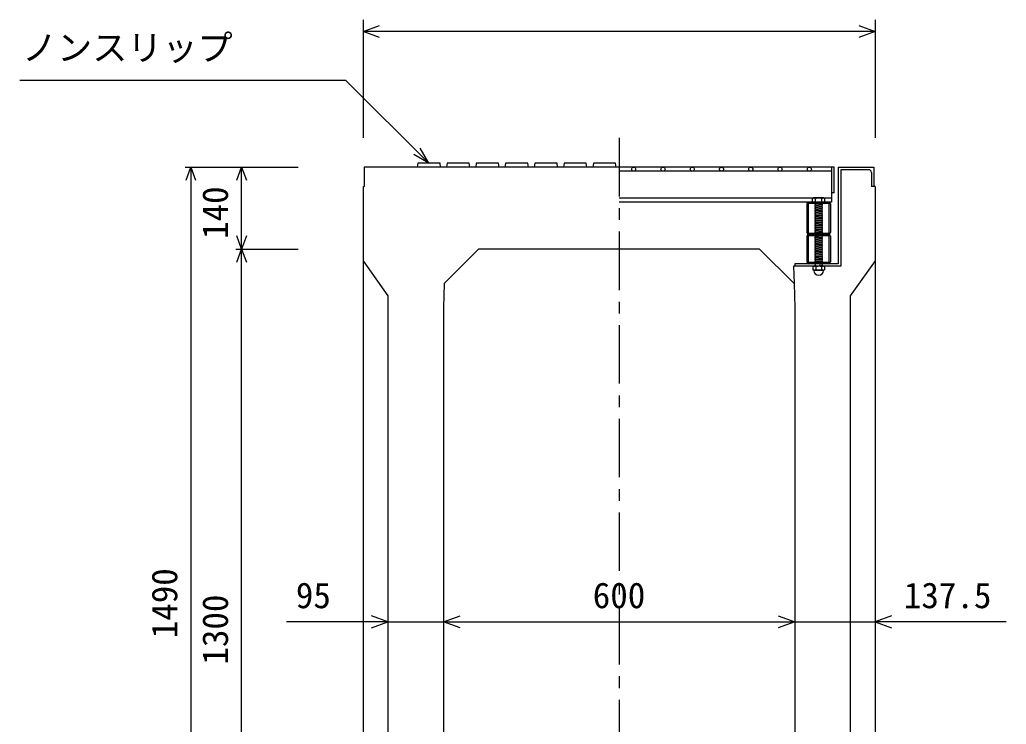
# Model space of a CAD drawing. Units: millimetres, scale not verified. Extents: x -16800 to 16800, y -5940 to 5940.
# Drawn here: x 5058 to 6743, y -1179 to 25 of the extents above; entities that cross this region are included whole.
import ezdxf
from ezdxf.enums import TextEntityAlignment as Align

# ---------------------------------------------------------------- set-up
doc = ezdxf.new("R2010")
doc.units = ezdxf.units.MM
doc.header["$LTSCALE"] = 20
doc.linetypes.add('CHAIN1', pattern=[8, 5, -1, 1, -1])
doc.linetypes.add('DOTTED', pattern=[1.75, 0.25, -1.5])
for name, color, linetype, lineweight in [('0-0_DIM', 7, 'Continuous', 25), ('0-2_HATCH', 6, 'Continuous', 25), ('0-5_OUTLINE', 3, 'Continuous', 25)]:
    doc.layers.add(name, color=color, linetype=linetype, lineweight=lineweight)
doc.styles.add('ＭＳ ゴシック', font='')
doc.styles.get('ＭＳ ゴシック').set_extended_font_data('MS Gothic')

msp = doc.modelspace()

# ---------------------------------------------------------------- linework, layer by layer
at = {"layer": '0-0_DIM'}
for p, q in [((5644.28, 25.08), (5644.28, -176.66)), ((6519.28, 25.08), (6519.28, -176.66)), ((6519.28, 5.08), (5644.28, 5.08)), ((5057.68, -77.95), (5614.57, -77.95)), ((5756.78, -220.16), (5614.57, -77.95)), ((5756.78, -220.16), (5741.78, -194.18)), ((5756.78, -220.16), (5730.8, -205.16)), ((5340.08, -226.66), (5533.41, -226.66)), ((5350.08, -226.66), (5350.08, -1716.66)), ((5436.75, -366.66), (5436.75, -226.66)), ((5426.75, -366.66), (5533.41, -366.66)), ((5436.75, -1666.66), (5436.75, -366.66)), ((5686.78, -1003.44), (5513.71, -1003.44)), ((5686.78, -1003.44), (5781.78, -1003.44)), ((5781.78, -1003.44), (6381.78, -1003.44)), ((6381.78, -1003.44), (6519.28, -1003.44)), ((6743.32, -1003.44), (6519.28, -1003.44))]:
    msp.add_line(p, q, dxfattribs=at)
at = {"layer": '0-0_DIM', "linetype": 'CHAIN1'}
msp.add_line((6081.78, -176.66), (6081.78, -2016.66), dxfattribs=at)
at = {"layer": '0-0_DIM'}
for points in [[(5672.51, -5.18), (5644.32, 5.08), (5672.51, 15.34)], [(6491.13, 15.34), (6519.32, 5.08), (6491.13, -5.18)], [(5341.87, -249.21), (5350.08, -226.66), (5358.29, -249.21)], [(5428.54, -249.21), (5436.75, -226.66), (5444.96, -249.21)], [(5444.96, -344.11), (5436.75, -366.66), (5428.54, -344.11)], [(5428.54, -389.21), (5436.75, -366.66), (5444.96, -389.21)], [(5658.59, -1013.7), (5686.78, -1003.44), (5658.59, -993.18)], [(5809.97, -1013.7), (5781.78, -1003.44), (5809.97, -993.18)], [(6353.59, -993.18), (6381.78, -1003.44), (6353.59, -1013.7)], [(6547.47, -993.18), (6519.28, -1003.44), (6547.47, -1013.7)]]:
    msp.add_lwpolyline(points, dxfattribs=at)
at = {"layer": '0-2_HATCH'}
for p, q in [((5776.78, -226.66), (5775.78, -220.16)), ((5826.78, -226.66), (5825.78, -220.16)), ((5876.78, -226.66), (5875.78, -220.16)), ((5926.78, -226.66), (5925.78, -220.16)), ((5976.78, -226.66), (5975.78, -220.16)), ((6026.78, -226.66), (6025.78, -220.16)), ((6076.78, -226.66), (6075.78, -220.16)), ((6449.28, -226.66), (6081.78, -226.66)), ((6444.78, -233.66), (6081.78, -233.66)), ((6444.78, -226.66), (6444.78, -286.66)), ((6449.28, -270.66), (6449.28, -226.66)), ((6456.28, -226.66), (6456.28, -391.66)), ((6460.78, -231.16), (6460.78, -396.16)), ((6508.28, -231.16), (6460.78, -231.16)), ((6512.78, -235.66), (6512.78, -259.66)), ((6517.28, -259.66), (6512.78, -259.66)), ((6413.6, -279.66), (6081.78, -279.66)), ((6414.28, -279.16), (6412.28, -280.66)), ((6412.28, -286.66), (6412.28, -280.66)), ((6412.61, -280.39), (6414.28, -279.16)), ((6431.28, -279.16), (6414.28, -279.16)), ((6417.28, -286.66), (6417.28, -280.66)), ((6428.28, -286.66), (6428.28, -280.66)), ((6432.96, -280.39), (6431.28, -279.16)), ((6444.78, -279.66), (6431.97, -279.66)), ((6433.28, -286.66), (6433.28, -280.66)), ((6449.28, -270.66), (6444.78, -270.66)), ((6444.78, -286.66), (6081.78, -286.66)), ((6402.78, -289.66), (6402.78, -338.66)), ((6439.78, -286.66), (6405.78, -286.66)), ((6433.28, -286.66), (6412.28, -286.66)), ((6416.28, -286.66), (6429.28, -286.66)), ((6416.28, -287.66), (6417.28, -286.66)), ((6417.28, -288.66), (6416.28, -287.66)), ((6429.28, -288.66), (6416.28, -289.66)), ((6416.28, -289.66), (6417.28, -288.66)), ((6417.28, -290.66), (6416.28, -289.66)), ((6416.28, -291.66), (6417.28, -290.66)), ((6429.28, -290.66), (6416.28, -291.66)), ((6417.28, -292.66), (6416.28, -291.66)), ((6416.28, -293.66), (6417.28, -292.66)), ((6429.28, -292.66), (6416.28, -293.66)), ((6417.28, -294.66), (6416.28, -293.66)), ((6416.28, -295.66), (6417.28, -294.66)), ((6429.28, -294.66), (6416.28, -295.66)), ((6417.28, -296.66), (6416.28, -295.66)), ((6416.28, -297.66), (6417.28, -296.66)), ((6429.28, -296.66), (6416.28, -297.66)), ((6417.28, -298.66), (6416.28, -297.66)), ((6429.28, -298.66), (6416.28, -299.66)), ((6416.28, -299.66), (6417.28, -298.66)), ((6429.28, -300.66), (6416.28, -301.66)), ((6417.28, -302.66), (6416.28, -301.66)), ((6429.28, -302.66), (6416.28, -303.66)), ((6416.28, -303.66), (6417.28, -302.66)), ((6428.28, -287.66), (6429.28, -286.66)), ((6429.28, -288.66), (6428.28, -287.66)), ((6428.28, -291.66), (6429.28, -290.66)), ((6429.28, -292.66), (6428.28, -291.66)), ((6428.28, -293.66), (6429.28, -292.66)), ((6429.28, -294.66), (6428.28, -293.66)), ((6428.28, -295.66), (6429.28, -294.66)), ((6429.28, -296.66), (6428.28, -295.66)), ((6428.28, -299.66), (6429.28, -298.66)), ((6429.28, -300.66), (6428.28, -299.66)), ((6428.28, -301.66), (6429.28, -300.66)), ((6429.28, -302.66), (6428.28, -301.66)), ((6428.28, -303.66), (6429.28, -302.66)), ((6442.78, -289.66), (6442.78, -338.66)), ((6417.28, -304.66), (6416.28, -303.66)), ((6429.28, -304.66), (6416.28, -305.66)), ((6416.28, -305.66), (6417.28, -304.66)), ((6417.28, -306.66), (6416.28, -305.66)), ((6429.28, -306.66), (6416.28, -307.66)), ((6416.28, -307.66), (6417.28, -306.66)), ((6417.28, -308.66), (6416.28, -307.66)), ((6429.28, -308.66), (6416.28, -309.66)), ((6416.28, -309.66), (6417.28, -308.66)), ((6417.28, -310.66), (6416.28, -309.66)), ((6429.28, -310.66), (6416.28, -311.66)), ((6416.28, -311.66), (6417.28, -310.66)), ((6417.28, -312.66), (6416.28, -311.66)), ((6429.28, -312.66), (6416.28, -313.66)), ((6416.28, -313.66), (6417.28, -312.66)), ((6417.28, -314.66), (6416.28, -313.66)), ((6429.28, -314.66), (6416.28, -315.66)), ((6416.28, -315.66), (6417.28, -314.66)), ((6417.28, -316.66), (6416.28, -315.66)), ((6429.28, -316.66), (6416.28, -317.66)), ((6416.28, -317.66), (6417.28, -316.66)), ((6417.28, -318.66), (6416.28, -317.66)), ((6429.28, -318.66), (6416.28, -319.66)), ((6416.28, -319.66), (6417.28, -318.66)), ((6417.28, -320.66), (6416.28, -319.66)), ((6428.28, -303.66), (6429.28, -304.66)), ((6428.28, -305.66), (6429.28, -304.66)), ((6428.28, -305.66), (6429.28, -306.66)), ((6428.28, -307.66), (6429.28, -306.66)), ((6428.28, -307.66), (6429.28, -308.66)), ((6428.28, -309.66), (6429.28, -308.66)), ((6428.28, -309.66), (6429.28, -310.66)), ((6428.28, -311.66), (6429.28, -310.66)), ((6428.28, -311.66), (6429.28, -312.66)), ((6428.28, -313.66), (6429.28, -312.66)), ((6428.28, -313.66), (6429.28, -314.66)), ((6428.28, -315.66), (6429.28, -314.66)), ((6428.28, -315.66), (6429.28, -316.66)), ((6428.28, -317.66), (6429.28, -316.66)), ((6428.28, -317.66), (6429.28, -318.66)), ((6428.28, -319.66), (6429.28, -318.66)), ((6428.28, -319.66), (6429.28, -320.66)), ((6429.28, -320.66), (6416.28, -321.66)), ((6416.28, -321.66), (6417.28, -320.66)), ((6417.28, -322.66), (6416.28, -321.66)), ((6429.28, -322.66), (6416.28, -323.66)), ((6416.28, -323.66), (6417.28, -322.66)), ((6417.28, -324.66), (6416.28, -323.66)), ((6429.28, -324.66), (6416.28, -325.66)), ((6416.28, -325.66), (6417.28, -324.66)), ((6417.28, -326.66), (6416.28, -325.66)), ((6429.28, -326.66), (6416.28, -327.66)), ((6416.28, -327.66), (6417.28, -326.66)), ((6417.28, -328.66), (6416.28, -327.66)), ((6429.29, -328.66), (6416.28, -329.66)), ((6416.28, -329.66), (6417.28, -328.66)), ((6417.28, -330.66), (6416.28, -329.66)), ((6429.29, -330.66), (6416.29, -331.66)), ((6416.29, -331.66), (6417.29, -330.66)), ((6417.29, -332.66), (6416.29, -331.66)), ((6429.29, -332.66), (6416.29, -333.66)), ((6416.29, -333.66), (6417.29, -332.66)), ((6417.29, -334.66), (6416.29, -333.66)), ((6429.29, -334.67), (6416.29, -335.67)), ((6416.29, -335.67), (6417.29, -334.67)), ((6417.29, -336.67), (6416.29, -335.67)), ((6429.29, -336.67), (6416.29, -337.67)), ((6416.29, -337.67), (6417.29, -336.67)), ((6428.28, -321.66), (6429.28, -320.66)), ((6428.28, -321.66), (6429.28, -322.66)), ((6428.28, -323.66), (6429.28, -322.66)), ((6428.28, -323.66), (6429.28, -324.66)), ((6428.28, -325.66), (6429.28, -324.66)), ((6428.28, -325.66), (6429.29, -326.66)), ((6428.28, -327.66), (6429.28, -326.66)), ((6428.28, -327.66), (6429.29, -328.66)), ((6428.28, -329.66), (6429.29, -328.66)), ((6428.29, -329.66), (6429.29, -330.66)), ((6428.29, -331.66), (6429.29, -330.66)), ((6428.29, -331.66), (6429.29, -332.66)), ((6428.29, -333.66), (6429.29, -332.66)), ((6428.29, -333.66), (6429.29, -334.67)), ((6428.29, -335.67), (6429.29, -334.67)), ((6428.29, -335.67), (6429.29, -336.67)), ((6428.29, -337.67), (6429.29, -336.67)), ((6402.78, -344.66), (6402.78, -388.66)), ((6439.78, -341.66), (6405.78, -341.66)), ((6439.78, -341.66), (6405.78, -341.66)), ((6417.29, -338.67), (6416.29, -337.67)), ((6429.29, -344.67), (6416.29, -345.67)), ((6416.29, -345.67), (6417.29, -344.67)), ((6417.29, -346.67), (6416.29, -345.67)), ((6429.29, -346.67), (6416.29, -347.67)), ((6416.29, -347.67), (6417.29, -346.67)), ((6417.29, -348.67), (6416.29, -347.67)), ((6429.3, -338.67), (6416.3, -339.67)), ((6416.3, -339.67), (6417.3, -338.67)), ((6417.3, -340.67), (6416.3, -339.67)), ((6416.3, -341.67), (6417.3, -340.67)), ((6417.3, -342.67), (6416.3, -341.67)), ((6416.3, -343.67), (6417.3, -342.67)), ((6417.3, -344.67), (6416.3, -343.67)), ((6429.3, -348.67), (6416.3, -349.67)), ((6416.3, -349.67), (6417.3, -348.67)), ((6417.3, -350.67), (6416.3, -349.67)), ((6429.3, -350.67), (6416.3, -351.67)), ((6416.3, -351.67), (6417.3, -350.67)), ((6417.3, -352.67), (6416.3, -351.67)), ((6429.3, -352.67), (6416.3, -353.67)), ((6416.3, -353.67), (6417.3, -352.67)), ((6417.3, -354.67), (6416.3, -353.67)), ((6428.29, -337.67), (6429.3, -338.67)), ((6428.29, -345.67), (6429.29, -344.67)), ((6428.29, -345.67), (6429.3, -346.67)), ((6428.29, -347.67), (6429.29, -346.67)), ((6428.29, -347.67), (6429.3, -348.67)), ((6428.3, -339.67), (6429.3, -338.67)), ((6428.3, -339.67), (6429.3, -340.67)), ((6428.3, -341.67), (6429.3, -340.67)), ((6428.3, -341.67), (6429.3, -342.67)), ((6428.3, -343.67), (6429.3, -342.67)), ((6428.3, -343.67), (6429.3, -344.68)), ((6428.3, -349.67), (6429.3, -348.67)), ((6428.3, -349.67), (6429.3, -350.67)), ((6428.3, -351.67), (6429.3, -350.67)), ((6428.3, -351.67), (6429.3, -352.67)), ((6428.3, -353.67), (6429.3, -352.67)), ((6428.3, -353.67), (6429.3, -354.68)), ((6442.78, -344.66), (6442.78, -388.66)), ((6429.3, -354.67), (6416.3, -355.67)), ((6416.3, -355.67), (6417.3, -354.67)), ((6417.3, -356.67), (6416.3, -355.67)), ((6429.31, -356.68), (6416.31, -357.68)), ((6416.31, -357.68), (6417.31, -356.68)), ((6417.31, -358.68), (6416.31, -357.68)), ((6429.31, -358.68), (6416.31, -359.68)), ((6416.31, -359.68), (6417.31, -358.68)), ((6417.31, -360.68), (6416.31, -359.68)), ((6429.31, -360.68), (6416.31, -361.68)), ((6416.31, -361.68), (6417.31, -360.68)), ((6417.31, -362.68), (6416.31, -361.68)), ((6429.31, -362.68), (6416.31, -363.68)), ((6416.31, -363.68), (6417.31, -362.68)), ((6417.31, -364.68), (6416.31, -363.68)), ((6429.32, -364.68), (6416.32, -365.68)), ((6416.32, -365.68), (6417.32, -364.68)), ((6417.32, -366.68), (6416.32, -365.68)), ((6429.32, -366.69), (6416.32, -367.69)), ((6416.32, -367.69), (6417.32, -366.69)), ((6417.32, -368.69), (6416.32, -367.69)), ((6429.32, -368.69), (6416.32, -369.69)), ((6416.32, -369.69), (6417.32, -368.69)), ((6417.32, -370.69), (6416.32, -369.69)), ((6429.32, -370.69), (6416.32, -371.69)), ((6416.32, -371.69), (6417.32, -370.69)), ((6428.3, -355.68), (6429.3, -354.68)), ((6428.3, -355.68), (6429.31, -356.68)), ((6428.31, -357.68), (6429.31, -356.68)), ((6428.31, -357.68), (6429.31, -358.68)), ((6428.31, -359.68), (6429.31, -358.68)), ((6428.31, -359.68), (6429.31, -360.68)), ((6428.31, -361.68), (6429.31, -360.68)), ((6428.31, -361.68), (6429.31, -362.68)), ((6428.31, -363.68), (6429.31, -362.68)), ((6428.31, -363.68), (6429.32, -364.69)), ((6428.32, -365.69), (6429.32, -364.69)), ((6428.32, -365.69), (6429.32, -366.69)), ((6428.32, -367.69), (6429.32, -366.69)), ((6428.32, -367.69), (6429.32, -368.69)), ((6428.32, -369.69), (6429.32, -368.69)), ((6428.32, -369.69), (6429.32, -370.69)), ((6428.32, -371.69), (6429.32, -370.69)), ((6417.32, -372.69), (6416.32, -371.69)), ((6429.33, -372.69), (6416.33, -373.69)), ((6416.33, -373.69), (6417.33, -372.69)), ((6417.33, -374.69), (6416.33, -373.69)), ((6416.33, -375.69), (6417.33, -374.69)), ((6429.33, -374.7), (6416.33, -375.7)), ((6417.33, -376.69), (6416.33, -375.7)), ((6429.33, -376.7), (6416.33, -377.7)), ((6416.33, -377.7), (6417.33, -376.7)), ((6417.33, -378.7), (6416.33, -377.7)), ((6429.33, -378.7), (6416.33, -379.7)), ((6416.33, -379.7), (6417.33, -378.7)), ((6417.33, -380.7), (6416.33, -379.7)), ((6429.34, -380.7), (6416.34, -381.7)), ((6416.34, -381.7), (6417.34, -380.7)), ((6417.34, -382.7), (6416.34, -381.7)), ((6429.34, -382.7), (6416.34, -383.7)), ((6416.34, -383.7), (6417.34, -382.7)), ((6417.34, -384.7), (6416.34, -383.7)), ((6416.34, -385.7), (6417.34, -384.7)), ((6429.34, -384.71), (6416.34, -385.71)), ((6417.34, -386.71), (6416.34, -385.71)), ((6429.34, -386.71), (6416.34, -387.71)), ((6416.34, -387.71), (6417.34, -386.71)), ((6428.32, -371.69), (6429.33, -372.69)), ((6428.33, -373.69), (6429.33, -372.69)), ((6428.33, -373.69), (6429.33, -374.7)), ((6428.33, -375.7), (6429.33, -374.7)), ((6428.33, -375.7), (6429.33, -376.7)), ((6428.33, -377.7), (6429.33, -376.7)), ((6428.33, -377.7), (6429.33, -378.7)), ((6428.33, -379.7), (6429.33, -378.7)), ((6428.33, -379.7), (6429.34, -380.7)), ((6428.34, -381.7), (6429.34, -380.7)), ((6428.34, -381.7), (6429.34, -382.7)), ((6428.34, -383.7), (6429.34, -382.7)), ((6428.34, -383.7), (6429.34, -384.71)), ((6428.34, -385.71), (6429.34, -384.71)), ((6428.34, -385.71), (6429.34, -386.71)), ((6428.34, -387.71), (6429.34, -386.71)), ((6460.78, -396.16), (6380.02, -396.16)), ((6380.02, -396.16), (6380.76, -425.64)), ((6382.28, -391.66), (6382.28, -396.16)), ((6456.28, -391.66), (6382.28, -391.66)), ((6439.78, -391.66), (6405.78, -391.66)), ((6413.44, -396.16), (6412.58, -396.81)), ((6412.58, -396.81), (6412.58, -401.99)), ((6414.27, -402.96), (6412.58, -401.99)), ((6432.12, -396.16), (6413.44, -396.16)), ((6414.27, -403.29), (6414.27, -402.96)), ((6431.3, -402.96), (6414.27, -402.96)), ((6431.3, -403.29), (6414.27, -403.29)), ((6417.34, -388.71), (6416.34, -387.71)), ((6429.35, -388.71), (6416.35, -389.71)), ((6416.35, -389.71), (6417.35, -388.71)), ((6417.35, -390.71), (6416.35, -389.71)), ((6416.35, -391.71), (6417.35, -390.71)), ((6417.35, -392.71), (6416.35, -391.71)), ((6416.35, -393.71), (6417.35, -392.71)), ((6417.35, -394.71), (6416.35, -393.71)), ((6416.35, -395.72), (6417.35, -394.72)), ((6416.8, -396.16), (6416.35, -395.72)), ((6417.68, -396.81), (6417.68, -401.99)), ((6427.89, -396.81), (6427.89, -401.99)), ((6428.34, -387.71), (6429.35, -388.71)), ((6428.35, -389.71), (6429.35, -388.71)), ((6428.35, -389.71), (6429.35, -390.71)), ((6428.35, -391.71), (6429.35, -390.71)), ((6428.35, -391.71), (6429.35, -392.71)), ((6428.35, -393.71), (6429.35, -392.71)), ((6428.35, -393.71), (6429.35, -394.72)), ((6428.35, -395.72), (6429.35, -394.72)), ((6428.35, -395.72), (6428.8, -396.16)), ((6431.3, -402.96), (6432.99, -401.99)), ((6431.3, -403.29), (6431.3, -402.96)), ((6432.12, -396.16), (6432.99, -396.81)), ((6432.99, -396.81), (6432.99, -401.99))]:
    msp.add_line(p, q, dxfattribs=at)
at = {"layer": '0-2_HATCH', "linetype": 'DOTTED'}
for p, q in [((6429.28, -286.66), (6416.28, -287.66)), ((6429.3, -340.67), (6416.3, -341.67)), ((6429.3, -342.67), (6416.3, -343.67)), ((6429.35, -390.71), (6416.35, -391.71)), ((6429.35, -392.71), (6416.35, -393.71)), ((6429.35, -394.72), (6416.35, -395.72)), ((6416.8, -396.16), (6428.8, -396.16))]:
    msp.add_line(p, q, dxfattribs=at)
at = {"layer": '0-2_HATCH'}
for points in [[(5775.78, -220.16), (5737.78, -220.16), (5736.78, -226.66)], [(5825.78, -220.16), (5787.78, -220.16), (5786.78, -226.66)], [(5875.78, -220.16), (5837.78, -220.16), (5836.78, -226.66)], [(5925.78, -220.16), (5887.78, -220.16), (5886.78, -226.66)], [(5975.78, -220.16), (5937.78, -220.16), (5936.78, -226.66)], [(6025.78, -220.16), (5987.78, -220.16), (5986.78, -226.66)], [(6075.78, -220.16), (6037.78, -220.16), (6036.78, -226.66)], [(6416.28, -301.66), (6417.28, -300.66), (6416.28, -299.66)], [(6429.28, -290.66), (6428.28, -289.66), (6429.28, -288.66)], [(6429.28, -298.66), (6428.28, -297.66), (6429.28, -296.66)]]:
    msp.add_lwpolyline(points, dxfattribs=at)
for points in [[(6405.08, -288.96), (6405.08, -339.36), (6440.48, -339.36), (6440.48, -288.96)], [(6405.08, -343.96), (6405.08, -389.36), (6440.48, -389.36), (6440.48, -343.96)]]:
    msp.add_lwpolyline(points, close=True, dxfattribs=at)
for centre in [(6106.78, -230.16), (6156.78, -230.16), (6206.78, -230.16), (6256.78, -230.16), (6306.78, -230.16), (6356.78, -230.16), (6406.78, -230.16)]:
    msp.add_circle(centre, 3.5, dxfattribs=at)
for centre, radius, start, end in [((6508.28, -235.66), 4.5, 0, 90), ((6414.78, -283.29), 3.62, 46.39563, 133.60437), ((6422.78, -295.29), 15.62, 69.39075, 110.60925), ((6430.78, -283.29), 3.62, 46.39563, 133.60437), ((6405.78, -289.66), 3, 90, 180), ((6439.78, -289.66), 3, 0, 90), ((6405.78, -338.66), 3, 180, 270), ((6405.78, -344.66), 3, 90, 180), ((6439.78, -338.66), 3, 270, 0), ((6439.78, -344.66), 3, 0, 90), ((6405.78, -388.66), 3, 180, 270), ((6415.13, -401.51), 5.35, 61.49832, 118.50684), ((6415.13, -397.29), 5.35, 241.49843, 298.50089), ((6422.78, -403.29), 8.19, 180, 359.99995), ((6422.78, -416.58), 20.42, 75.52621, 104.47362), ((6422.78, -382.22), 20.42, 255.52638, 284.47374), ((6430.44, -401.51), 5.35, 61.49231, 118.50169), ((6430.44, -397.29), 5.35, 241.49989, 298.5), ((6439.78, -388.66), 3, 270, 0)]:
    msp.add_arc(centre, radius, start, end, dxfattribs=at)
at = {"layer": '0-5_OUTLINE'}
for p, q in [((6081.78, -226.66), (5646.28, -226.66)), ((5646.28, -226.66), (5646.28, -259.66)), ((6456.28, -226.66), (6517.28, -226.66)), ((6517.28, -226.66), (6517.28, -259.66)), ((5644.28, -259.66), (5646.28, -259.66)), ((5644.28, -259.66), (5644.28, -1716.66)), ((6519.28, -259.66), (6517.28, -259.66)), ((6519.28, -259.66), (6519.28, -1716.66)), ((6321.78, -366.66), (5841.78, -366.66)), ((6321.78, -366.66), (6380.76, -425.64)), ((5644.28, -386.66), (5686.78, -446.66)), ((6519.28, -386.66), (6476.78, -446.66)), ((6380.76, -425.64), (6381.78, -466.66)), ((5686.78, -446.66), (5686.78, -1716.66)), ((6476.78, -446.66), (6476.78, -1716.66)), ((5781.78, -466.66), (5781.78, -1716.66)), ((6381.78, -466.66), (6381.78, -1716.66))]:
    msp.add_line(p, q, dxfattribs=at)
msp.add_lwpolyline([(5841.78, -366.66), (5782.81, -425.64), (5781.78, -466.66)], dxfattribs=at)

# ---------------------------------------------------------------- texts
at = {"layer": '0-0_DIM', "style": 'ＭＳ ゴシック'}
for s, p in [('ノンスリップ', (5061.53, -57.77)), ('95', (5529.43, -993.44)), ('600', (6036.78, -993.44)), ('137.5', (6568.32, -993.44))]:
    msp.add_text(s, height=43.99, dxfattribs=at).set_placement(p, align=Align.BOTTOM_LEFT)
for s, p in [('140', (5426.75, -349.41)), ('1490', (5340.08, -1031.66)), ('1300', (5426.75, -1076.66))]:
    msp.add_text(s, height=43.99, rotation=90, dxfattribs=at).set_placement(p, align=Align.BOTTOM_LEFT)

doc.saveas('drawing.dxf')
